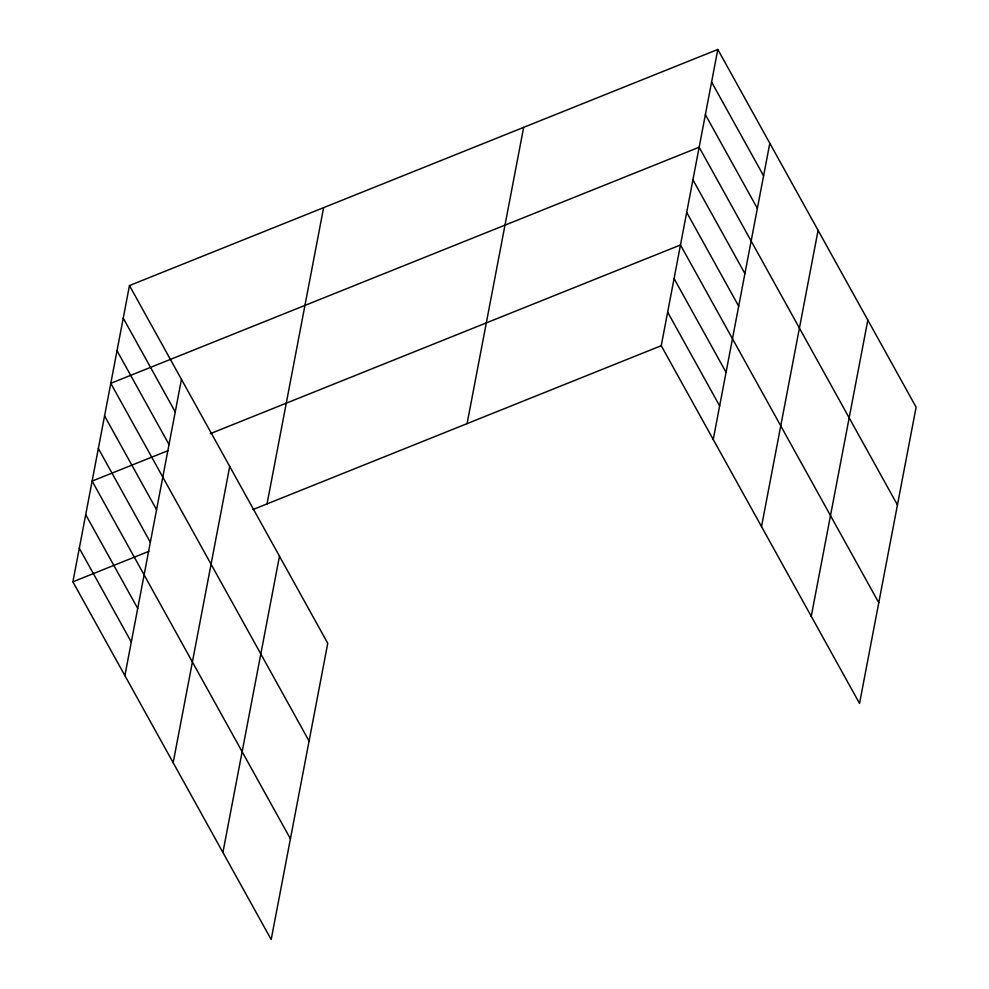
<?xml version="1.0" encoding="UTF-8"?>
<svg xmlns="http://www.w3.org/2000/svg" width="989" height="989" viewBox="0 0 989 989"><rect width="100%" height="100%" fill="white"/><g stroke="black" fill="none" stroke-linecap="round" stroke-linejoin="round"><path stroke-width="1.48" d="M129.46 285.561L327.755 643.295L271.184 939.55L72.889 581.816L129.46 285.561L717.816 49.45L916.111 407.184L859.54 703.439L661.245 345.705L717.816 49.45M124.886 675.611L181.457 379.356M173.162 762.717L229.732 466.449M267.042 503.896L323.613 207.641M222.908 852.456L279.479 556.189M467.08 423.626L523.663 127.371M713.23 439.512L769.813 143.244M761.518 526.605L818.088 230.35M811.252 616.345L867.835 320.09M168.105 450.601L92.125 481.087L290.42 838.82M210.311 433.664L680.481 244.975L878.776 602.709M72.889 581.816L148.869 551.33M252.974 509.545L661.245 345.705M711.586 82.038L763.582 175.832M705.367 114.625L757.364 208.419M897.443 504.946L699.149 147.213L110.793 383.324L309.087 741.058M692.918 179.8L744.915 273.607M686.7 212.388L738.696 306.194M674.065 278.552L726.062 372.358M667.649 312.128L719.646 405.935M123.242 318.149L175.238 411.943M117.023 350.736L169.008 444.531M104.574 415.912L156.559 509.706M98.344 448.499L150.34 542.293M85.709 514.663L137.706 608.458M79.305 548.24L131.29 642.034"/></g></svg>
